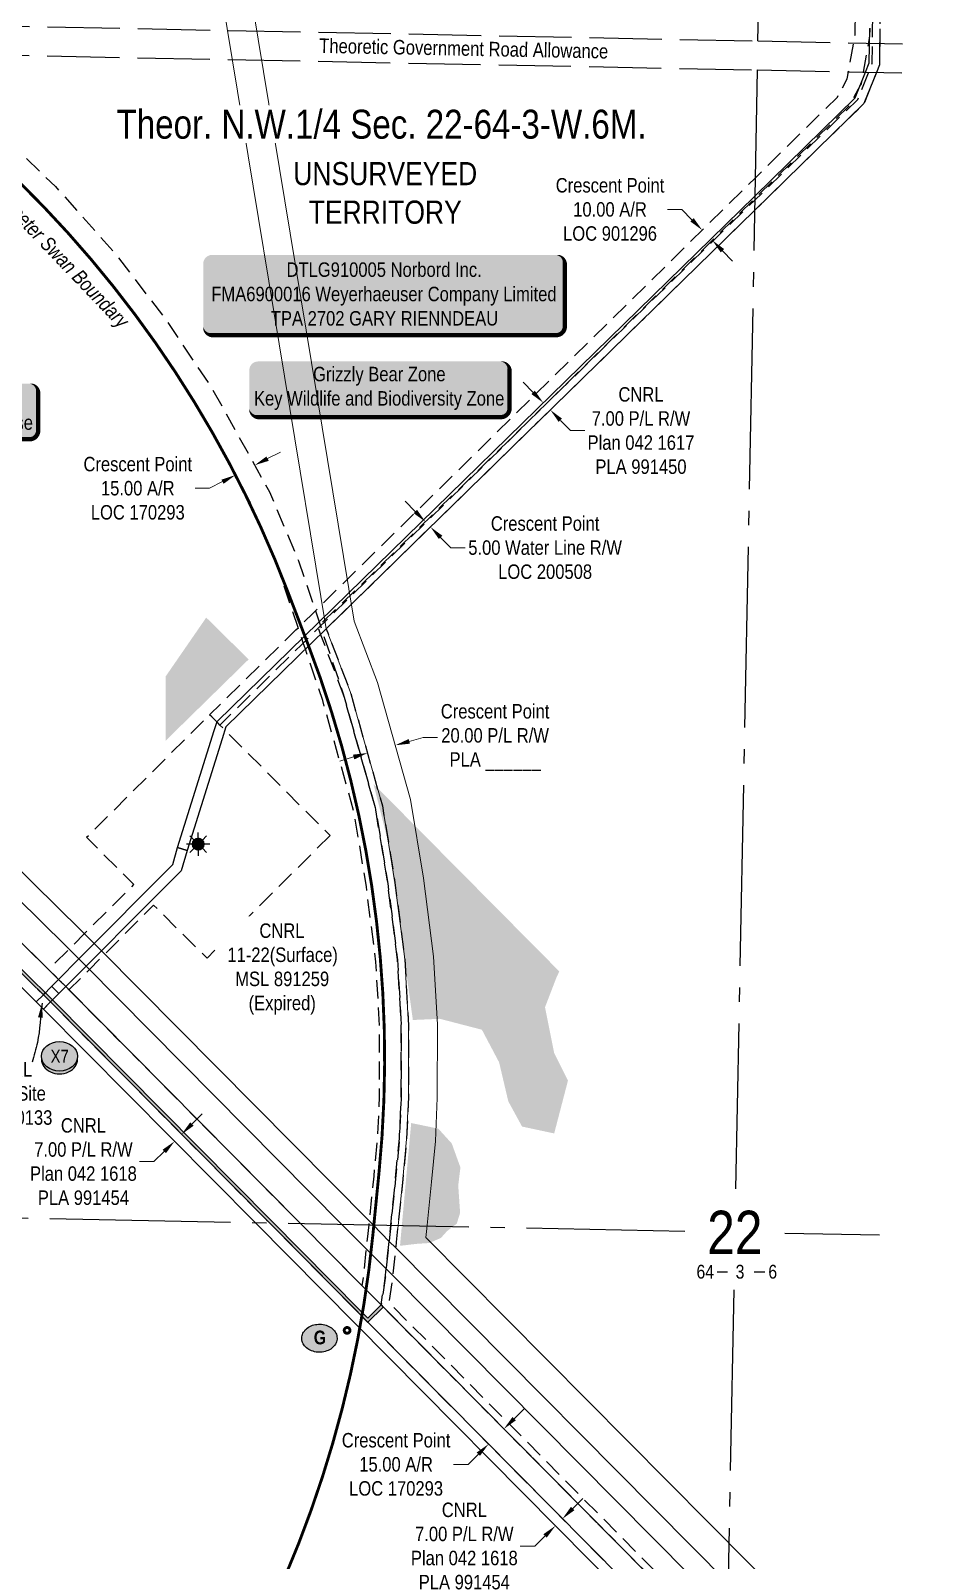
# Model space of a CAD drawing. Extents: x 409970 to 415936, y 6044942 to 6048413.
# Drawn here: x 411211 to 411828, y 6045621 to 6046679 of the extents above; entities that cross this region are included whole.
import ezdxf
from ezdxf.enums import TextEntityAlignment as Align

# ---------------------------------------------------------------- set-up
doc = ezdxf.new("R2010")
doc.units = 0
doc.header["$LTSCALE"] = 5
doc.header["$PDSIZE"] = 0.5
for name, pattern in [('DASHDOT2', [12.7, 6.35, -3.175, 0, -3.175]), ('foc-ACCESSROAD', [3.75, 2.5, -1.25]), ('foc-QUARTERLINE', [33, 25, -3, 2, -3]), ('foc-UNSURVEYED', [12.5, 10, -2.5]), ('PHANTOM', [63.5, 31.75, -6.35, 6.35, -6.35, 6.35, -6.35])]:
    doc.linetypes.add(name, pattern=pattern)
doc.layers.get('Defpoints').update_dxf_attribs({"color": 9})
for name, color, linetype in [('10', 1, 'Continuous'), ('9', 3, 'Continuous'), ('AS-WILDLIFE', 131, 'DASHDOT2'), ('AS-WILDLIFE-BLOCK', 131, 'Continuous'), ('C-AR', 13, 'foc-ACCESSROAD'), ('C-SYMBOL', 7, 'Continuous'), ('CG-NOTES', 7, 'Continuous'), ('F-RW', 190, 'Continuous'), ('F-WS', 190, 'foc-ACCESSROAD'), ('F-WS-S', 190, 'Continuous'), ('L-QSEC', 8, 'foc-QUARTERLINE'), ('L-ROAD-T', 7, 'Continuous'), ('L-SECLBL', 7, 'Continuous'), ('L-UNS-T', 3, 'Continuous'), ('L-USEC', 7, 'foc-UNSURVEYED'), ('P-CROSSINGS', 250, 'Continuous'), ('P-PROPOSED', 10, 'Continuous'), ('WETLAND FEN - H', 43, 'PHANTOM')]:
    doc.layers.add(name, color=color, linetype=linetype)
for name, color, linetype, lineweight in [('C-AR-T', 13, 'Continuous', 9), ('C-RW-T', 13, 'Continuous', 9), ('F-RW-T', 190, 'Continuous', 9), ('F-WS-T', 190, 'Continuous', 9)]:
    doc.layers.add(name, color=color, linetype=linetype, lineweight=lineweight)
doc.styles.add('175L', font='ARIALN.TTF', dxfattribs={"height": 20})
doc.styles.add('240', font='ARIALN.TTF', dxfattribs={"height": 30})
doc.styles.add('80', font='ARIALN.TTF', dxfattribs={"height": 10})
doc.styles.add('80CG', font='ARIALN.TTF', dxfattribs={"height": 10})
doc.styles.add('80L', font='ARIALN.TTF', dxfattribs={"height": 10})
doc.styles.add('BOLD', font='ARIALNB.TTF')
doc.styles.add('Crossing', font='ARIALN.TTF', dxfattribs={"height": 10})
doc.styles.add('POINTNUMBER', font='ARIALN.TTF', dxfattribs={"height": 2.5})
doc.styles.add('SIMPLEX', font='ARIALN.TTF')
doc.dimstyles.new('Compass 5 000', dxfattribs={"dimscale": 5, "dimtxt": 9, "dimasz": 2, "dimexe": 0.2, "dimexo": 0.0625, "dimgap": 0.5, "dimtad": 0, "dimtih": 1, "dimtoh": 1, "dimzin": 0, "dimdsep": 46, "dimtxsty": '80CG', "dimcen": 0.1, "dimse1": 1, "dimse2": 1, "dimclrd": 256, "dimclrt": 256, "dimaunit": 1, "dimadec": 4, "dimazin": 0, "dimtfac": 0.06, "dimtofl": 0, "dimtmove": 0, "dimatfit": 1, "dimfxl": 0.2, "dimtolj": 1, "dimtzin": 0, "dimlwd": -1, "dimarcsym": 0})

# ---------------------------------------------------------------- blocks, each defined once
blk = doc.blocks.new('L-SECLBL')
at = {"layer": '9', "color": 7}
for p, q in [((-5.1, -27.8), (-12.3, -27.8)), ((20.7, -27.8), (13.5, -27.8))]:
    blk.add_line(p, q, dxfattribs=at)
at = {"layer": '10', "color": 2, "style": 'SIMPLEX'}
blk.add_attdef('SEC', text='', height=30, dxfattribs=at).set_placement((0, 0), align=Align.MIDDLE)
at = {"layer": '10', "color": 5, "style": '80L'}
blk.add_attdef('TWP', text='', height=9.5, dxfattribs=at).set_placement((-14.4, -27.4), align=Align.MIDDLE_RIGHT)
blk.add_attdef('RGE', text='', height=9.5, dxfattribs=at).set_placement((3.6, -27.4), align=Align.MIDDLE_CENTER)
blk.add_attdef('MER', text='', height=9.5, dxfattribs=at).set_placement((23.2, -27.4), align=Align.MIDDLE_LEFT)
blk = doc.blocks.new('GAS')
h = blk.add_hatch(color=255)
h.dxf.hatch_style = 1
edge = h.paths.add_edge_path()
edge.add_arc((0, 0), 0.9, 0, 360)
for p, q in [((-0.81, 0), (-1.62, 0)), ((-0.57, 0.57), (-1.14, 1.14)), ((0, 0.81), (0, 1.62)), ((0.57, 0.57), (1.14, 1.14)), ((1.62, 0), (0.81, 0)), ((-0.57, -0.57), (-1.14, -1.14)), ((0, -0.81), (0, -1.62)), ((1.14, -1.14), (0.57, -0.57))]:
    blk.add_line(p, q)
blk.add_circle((0, 0), 0.8)
blk = doc.blocks.new('*D572')
at = {"layer": 'C-AR-T', "transparency": 16777216}
for p, q in [((411661.2, 6046555.5), (411651.2, 6046555.5)), ((411668.2, 6046548.3), (411661.2, 6046555.5)), ((411689.3, 6046527), (411696.3, 6046519.8))]:
    blk.add_line(p, q, dxfattribs=at)
for points in [[(411669.4, 6046549.5), (411667.1, 6046547.2), (411675.3, 6046541.2)], [(411690.5, 6046528.1), (411688.1, 6046525.8), (411682.3, 6046534.1)]]:
    blk.add_solid(points, dxfattribs=at)
at = {"layer": 'Defpoints', "color": 0, "transparency": 16777216}
for p in [(411675.3, 6046541.2), (411676, 6046541.9), (411683, 6046534.8)]:
    blk.add_point(p, dxfattribs=at)
at = {"layer": 'C-AR-T', "transparency": 16777216, "insert": (411611.5, 6046555.5), "char_height": 10, "attachment_point": 5, "style": '80CG'}
blk.add_mtext('\\A1;Crescent Point\\P10.00 A/R\\PLOC 901296', dxfattribs=at)
blk = doc.blocks.new('*D573')
at = {"layer": 'Defpoints', "color": 0, "transparency": 16777216}
for p in [(411564.6, 6046421.1), (411569.5, 6046416.1), (411570.2, 6046416.8)]:
    blk.add_point(p, dxfattribs=at)
at = {"layer": 'F-RW-T', "transparency": 16777216}
for p, q in [((411558.3, 6046428.9), (411551.3, 6046436.1)), ((411577.2, 6046409.6), (411584.1, 6046402.5)), ((411584.1, 6046402.5), (411594.1, 6046402.5))]:
    blk.add_line(p, q, dxfattribs=at)
for points in [[(411559.5, 6046430.1), (411557.1, 6046427.8), (411565.3, 6046421.8)], [(411578.3, 6046410.8), (411576, 6046408.5), (411570.2, 6046416.8)]]:
    blk.add_solid(points, dxfattribs=at)
at = {"layer": 'F-RW-T', "transparency": 16777216, "insert": (411632.9, 6046402.5), "char_height": 10, "attachment_point": 5, "style": '80CG'}
blk.add_mtext('\\A1;CNRL\\P7.00 P/L R/W\\PPlan 042 1617\\PPLA 991450', dxfattribs=at)
blk = doc.blocks.new('*D574')
at = {"layer": 'C-AR-T', "transparency": 16777216}
for p, q in [((411476.8, 6046346.5), (411469.8, 6046353.7)), ((411494.3, 6046328.6), (411501.3, 6046321.5)), ((411501.3, 6046321.5), (411511.3, 6046321.5))]:
    blk.add_line(p, q, dxfattribs=at)
for points in [[(411478, 6046347.7), (411475.6, 6046345.4), (411483.8, 6046339.4)], [(411495.5, 6046329.8), (411493.1, 6046327.5), (411487.3, 6046335.8)]]:
    blk.add_solid(points, dxfattribs=at)
at = {"layer": 'Defpoints', "color": 0, "transparency": 16777216}
for p in [(411484.6, 6046340.2), (411488.1, 6046336.6), (411487.3, 6046335.8)]:
    blk.add_point(p, dxfattribs=at)
at = {"layer": 'C-AR-T', "transparency": 16777216, "insert": (411566.6, 6046321.5), "char_height": 10, "attachment_point": 5, "style": '80CG'}
blk.add_mtext('\\A1;Crescent Point\\P5.00 Water Line R/W\\PLOC 200508', dxfattribs=at)
blk = doc.blocks.new('*D575')
at = {"layer": 'C-AR-T', "transparency": 16777216}
for p, q in [((411374.6, 6046383.1), (411383.5, 6046387.7)), ((411334.5, 6046362.6), (411324.5, 6046362.6)), ((411343.4, 6046367.2), (411334.5, 6046362.6))]:
    blk.add_line(p, q, dxfattribs=at)
for points in [[(411373.8, 6046384.6), (411375.4, 6046381.6), (411365.7, 6046378.6)], [(411342.7, 6046368.6), (411344.2, 6046365.7), (411352.3, 6046371.7)]]:
    blk.add_solid(points, dxfattribs=at)
at = {"layer": 'Defpoints', "color": 0, "transparency": 16777216}
for p in [(411352.3, 6046371.7), (411353, 6046370.3), (411366.4, 6046377.2)]:
    blk.add_point(p, dxfattribs=at)
at = {"layer": 'C-AR-T', "transparency": 16777216, "insert": (411284.8, 6046362.6), "char_height": 10, "attachment_point": 5, "style": '80CG'}
blk.add_mtext('\\A1;Crescent Point\\P15.00 A/R\\PLOC 170293', dxfattribs=at)
blk = doc.blocks.new('*D581')
at = {"layer": 'Defpoints', "color": 0, "transparency": 16777216}
for p in [(411306.8, 6045914.1), (411311.8, 6045919), (411310.2, 6045910.7)]:
    blk.add_point(p, dxfattribs=at)
at = {"layer": 'F-RW-T', "transparency": 16777216}
for p, q in [((411322.3, 6045922.7), (411329.4, 6045929.7)), ((411303.1, 6045903.7), (411296, 6045896.7)), ((411296, 6045896.7), (411286, 6045896.7))]:
    blk.add_line(p, q, dxfattribs=at)
for points in [[(411321.1, 6045923.9), (411323.4, 6045921.5), (411315.1, 6045915.6)], [(411301.9, 6045904.9), (411304.3, 6045902.5), (411310.2, 6045910.7)]]:
    blk.add_solid(points, dxfattribs=at)
at = {"layer": 'F-RW-T', "transparency": 16777216, "insert": (411247.2, 6045896.7), "char_height": 10, "attachment_point": 5, "style": '80CG'}
blk.add_mtext('\\A1;CNRL\\P7.00 P/L R/W\\PPlan 042 1618\\PPLA 991454', dxfattribs=at)
blk = doc.blocks.new('*D583')
at = {"layer": 'Defpoints', "color": 0, "transparency": 16777216}
for p in [(411575.9, 6045652.4), (411570.9, 6045647.5), (411573.7, 6045644.7)]:
    blk.add_point(p, dxfattribs=at)
at = {"layer": 'F-RW-T', "transparency": 16777216}
for p, q in [((411585.7, 6045656.7), (411592.8, 6045663.7)), ((411559.4, 6045630.7), (411549.4, 6045630.7)), ((411566.6, 6045637.7), (411559.4, 6045630.7))]:
    blk.add_line(p, q, dxfattribs=at)
for points in [[(411584.5, 6045657.9), (411586.9, 6045655.5), (411578.6, 6045649.6)], [(411565.4, 6045638.9), (411567.7, 6045636.5), (411573.7, 6045644.7)]]:
    blk.add_solid(points, dxfattribs=at)
at = {"layer": 'F-RW-T', "transparency": 16777216, "insert": (411510.7, 6045630.7), "char_height": 10, "attachment_point": 5, "style": '80CG'}
blk.add_mtext('\\A1;CNRL\\P7.00 P/L R/W\\PPlan 042 1618\\PPLA 991454', dxfattribs=at)
blk = doc.blocks.new('*D584')
at = {"layer": 'C-AR-T', "transparency": 16777216}
for p, q in [((411545.2, 6045718.8), (411552.3, 6045725.9)), ((411520.4, 6045694.2), (411513.3, 6045687.2)), ((411513.3, 6045687.2), (411503.3, 6045687.2))]:
    blk.add_line(p, q, dxfattribs=at)
for points in [[(411544, 6045720), (411546.4, 6045717.7), (411538.1, 6045711.8)], [(411519.2, 6045695.4), (411521.5, 6045693.1), (411527.5, 6045701.3)]]:
    blk.add_solid(points, dxfattribs=at)
at = {"layer": 'Defpoints', "color": 0, "transparency": 16777216}
for p in [(411527.4, 6045722.6), (411516.7, 6045712.1), (411527.5, 6045701.3)]:
    blk.add_point(p, dxfattribs=at)
at = {"layer": 'C-AR-T', "transparency": 16777216, "insert": (411463.5, 6045687.2), "char_height": 10, "attachment_point": 5, "style": '80CG'}
blk.add_mtext('\\A1;Crescent Point\\P15.00 A/R\\PLOC 170293', dxfattribs=at)
blk = doc.blocks.new('*U595')
h = blk.add_hatch(color=255)
edge = h.paths.add_edge_path()
edge.add_line((-84, -20), (84, -20))
edge.add_arc((84, -14), 6, 270, 360)
edge.add_line((90, -14), (90, 12.5))
edge.add_arc((84, 12.5), 6, 0, 90)
edge.add_line((84, 18.5), (-84, 18.5))
edge.add_arc((-84, 12.5), 6, 90, 180)
edge.add_line((-90, 12.5), (-90, -14))
edge.add_arc((-84, -14), 6, 180, 270)
at = {"color": 131, "flags": 128}
blk.add_lwpolyline([(-84, -20, 3, 3, 0), (84, -20, 3, 3, 0.414214), (90, -14, 3, 3, 0), (90, 12.5, 3, 0, 0.414214), (84, 18.5, 0, 0, 0), (-84, 18.5, 0, 0, 0.414214), (-90, 12.5, 0, 0, 0), (-90, -14, 0, 3, 0.414214)], format="xyseb", close=True, dxfattribs=at)
at = {"color": 131, "style": '80'}
blk.add_attdef('ENTER_TEXT_001', (-36, -5), '', height=10, dxfattribs=at)
blk = doc.blocks.new('*U589')
h = blk.add_hatch(color=255)
edge = h.paths.add_edge_path()
edge.add_line((-119, -28.5), (119, -28.5))
edge.add_arc((119, -22.5), 6, 270, 360)
edge.add_line((125, -22.5), (125, 21))
edge.add_arc((119, 21), 6, 0, 90)
edge.add_line((119, 27), (-119, 27))
edge.add_arc((-119, 21), 6, 90, 180)
edge.add_line((-125, 21), (-125, -22.5))
edge.add_arc((-119, -22.5), 6, 180, 270)
at = {"color": 44, "flags": 128}
blk.add_lwpolyline([(-119, -28.5, 3, 3, 0), (119, -28.5, 3, 3, 0.414214), (125, -22.5, 3, 3, 0), (125, 21, 3, 0, 0.414214), (119, 27, 0, 0, 0), (-119, 27, 0, 0, 0.414214), (-125, 21, 0, 0, 0), (-125, -22.5, 0, 3, 0.414214)], format="xyseb", close=True, dxfattribs=at)
at = {"color": 44, "style": '80'}
blk.add_attdef('ENTER_TEXT_001', (-36, -5), '', height=10, dxfattribs=at)
blk = doc.blocks.new('*U598')
h = blk.add_hatch(color=255)
edge = h.paths.add_edge_path()
edge.add_line((-64, -20), (64, -20))
edge.add_arc((64, -14), 6, 270, 360)
edge.add_line((70, -14), (70, 12.5))
edge.add_arc((64, 12.5), 6, 0, 90)
edge.add_line((64, 18.5), (-64, 18.5))
edge.add_arc((-64, 12.5), 6, 90, 180)
edge.add_line((-70, 12.5), (-70, -14))
edge.add_arc((-64, -14), 6, 180, 270)
at = {"color": 131, "flags": 128}
blk.add_lwpolyline([(-64, -20, 3, 3, 0), (64, -20, 3, 3, 0.414214), (70, -14, 3, 3, 0), (70, 12.5, 3, 0, 0.414214), (64, 18.5, 0, 0, 0), (-64, 18.5, 0, 0, 0.414214), (-70, 12.5, 0, 0, 0), (-70, -14, 0, 3, 0.414214)], format="xyseb", close=True, dxfattribs=at)
at = {"color": 131, "style": '80'}
blk.add_attdef('ENTER_TEXT_001', (-36, -5), '', height=10, dxfattribs=at)
blk = doc.blocks.new('xing2')
h = blk.add_hatch(color=50)
h.dxf.hatch_style = 1
edge = h.paths.add_edge_path()
edge.add_ellipse((0, 0), major_axis=(-12.5, 0), ratio=0.816297, start_angle=0, end_angle=360)
h = blk.add_hatch(color=250)
h.dxf.hatch_style = 1
edge = h.paths.add_edge_path()
edge.add_ellipse((0, -2), major_axis=(-12.5, 0), ratio=0.816297, start_angle=0, end_angle=180)
edge.add_line((12.5, -2), (12.5, 0))
edge.add_ellipse((0, 0), major_axis=(-12.5, 0), ratio=0.816297, start_angle=0, end_angle=180, ccw=False)
edge.add_line((-12.5, 0), (-12.5, -2))
at = {"color": 250}
blk.add_ellipse((0, 0), major_axis=(-12.5, 0), ratio=0.816297, dxfattribs=at)
blk.add_ellipse((0, -2), major_axis=(-12.5, 0), ratio=0.816297, start_param=0, end_param=3.141593, dxfattribs=at)
at = {"color": 250, "style": 'Crossing'}
blk.add_attdef('CROSSING', text='', height=9, dxfattribs=at).set_placement((0.1, 0), align=Align.MIDDLE_CENTER)
at = {"color": 250, "style": 'Crossing', "flags": 1}
for tag, p in [('OWNER', (0.1, -12.5)), ('DESCRIPTION', (0.1, -25.8)), ('LOCATION', (0.1, -39.3)), ('DWG_REF', (0.1, -52.8))]:
    blk.add_attdef(tag, text='', height=9, dxfattribs=at).set_placement(p, align=Align.MIDDLE_CENTER)
blk = doc.blocks.new('Route_Letters')
h = blk.add_hatch(color=255)
h.dxf.hatch_style = 1
edge = h.paths.add_edge_path()
edge.add_ellipse((-0.1, 0.5), major_axis=(-12, 0), ratio=0.789318, start_angle=0, end_angle=360)
at = {"color": 5}
blk.add_open_spline([(-12.3, 0.5), (-12.3, -0.3), (-12.2, -1), (-11.7, -2.8), (-11.1, -3.9), (-9.6, -5.8), (-8.5, -6.7), (-6.2, -8), (-4.9, -8.5), (-2.1, -9.2), (-0.7, -9.3), (2.2, -9.1), (3.6, -8.8), (6.3, -7.9), (7.5, -7.2), (9.5, -5.6), (10.4, -4.6), (11.6, -2.5), (12, -1.4), (12.2, 0.9), (12, 2.1), (11.2, 4.3), (10.5, 5.4), (8.8, 7.2), (7.7, 8), (5.3, 9.2), (3.9, 9.7), (1.1, 10.2), (-0.4, 10.2), (-3.2, 9.9), (-4.6, 9.6), (-7.2, 8.5), (-8.3, 7.7), (-10.2, 6), (-11, 5), (-12, 2.9), (-12.3, 1.7), (-12.3, 0.5), (-12.3, 0.5), (-12.3, 0.5)], degree=3, knots=[0, 0, 0, 0, 0.219529, 0.219529, 0.575727, 0.575727, 0.931924, 0.931924, 1.288121, 1.288121, 1.644318, 1.644318, 2.000515, 2.000515, 2.356712, 2.356712, 2.712909, 2.712909, 3.069107, 3.069107, 3.425304, 3.425304, 3.781501, 3.781501, 4.137698, 4.137698, 4.493895, 4.493895, 4.850092, 4.850092, 5.20629, 5.20629, 5.562487, 5.562487, 5.918684, 5.918684, 6.274881, 6.274881, 6.283185, 6.283185, 6.283185, 6.283185], dxfattribs=at)
at = {"color": 14, "style": 'BOLD'}
blk.add_attdef('A', text='', height=9.5, dxfattribs=at).set_placement((0.2, 1), align=Align.MIDDLE)
blk = doc.blocks.new('AA')
at = {"const_width": 4}
blk.add_lwpolyline([(-1, 0, 1), (1, 0, 1)], format="xyb", close=True, dxfattribs=at)
blk.add_circle((0, 0), 2)
blk = doc.blocks.new('*D639')
at = {"layer": 'C-RW-T', "transparency": 16777216}
for p, q in [((411472.6, 6046187.5), (411482.2, 6046190.2)), ((411482.2, 6046190.2), (411492.2, 6046190.2)), ((411434.1, 6046176.7), (411424.5, 6046173.9))]:
    blk.add_line(p, q, dxfattribs=at)
for points in [[(411472.2, 6046189.1), (411473.1, 6046185.9), (411463, 6046184.8)], [(411433.7, 6046178.3), (411434.6, 6046175), (411443.7, 6046179.4)]]:
    blk.add_solid(points, dxfattribs=at)
at = {"layer": 'Defpoints', "color": 0, "transparency": 16777216}
for p in [(411463, 6046184.8), (411463.9, 6046181.5), (411444.6, 6046176.1)]:
    blk.add_point(p, dxfattribs=at)
at = {"layer": 'C-RW-T', "transparency": 16777216, "insert": (411532, 6046190.2), "char_height": 10, "attachment_point": 5, "style": '80CG'}
blk.add_mtext('\\A1;Crescent Point\\P20.00 P/L R/W\\PPLA ______', dxfattribs=at)

msp = doc.modelspace()

# ---------------------------------------------------------------- hatches: boundary and pattern name
at = {"layer": 'WETLAND FEN - H', "transparency": 33554495}
h = msp.add_hatch(color=256, dxfattribs=at)
h.dxf.hatch_style = 1
h.paths.add_polyline_path([(411361.493, 6046244.203), (411356.955, 6046248.679), (411332.161, 6046273.134), (411304.056, 6046232.382), (411304.056, 6046187.932)])
h = msp.add_hatch(color=256, dxfattribs=at)
h.dxf.hatch_style = 1
h.paths.add_polyline_path([(411447.85, 6046158.092), (411458.36, 6046116.41), (411475.097, 6045994.697), (411493.766, 6045995.522), (411522.859, 6045987.976), (411534.773, 6045965.417), (411541.123, 6045938.43), (411550.648, 6045920.967), (411572.873, 6045916.205), (411582.398, 6045952.717), (411572.873, 6045971.767), (411566.523, 6046003.517), (411574.461, 6046024.155), (411576.421, 6046028.321), (411574.936, 6046029.82)])
h = msp.add_hatch(color=256, dxfattribs=at)
h.dxf.hatch_style = 1
h.paths.add_polyline_path([(411506.488, 6045880.163), (411508.008, 6045892.657), (411502.035, 6045909.241), (411492.679, 6045919.524), (411473.947, 6045923.412), (411466.268, 6045839.223), (411466.357, 6045838.468), (411477.58, 6045839.796), (411486.522, 6045840.398), (411494.507, 6045843.904), (411498.793, 6045848.639), (411505.465, 6045853.795), (411507.798, 6045861.259)])

# ---------------------------------------------------------------- linework, layer by layer
at = {"layer": 'AS-WILDLIFE', "const_width": 2.001, "flags": 128}
msp.add_lwpolyline([(409986.541, 6046725.394), (410005.487, 6046739.561), (410025.841, 6046753.817), (410046.627, 6046767.434), (410067.827, 6046780.4), (410089.419, 6046792.701), (410111.382, 6046804.326), (410133.696, 6046815.263), (410156.338, 6046825.502), (410179.288, 6046835.034), (410202.522, 6046843.848), (410226.019, 6046851.936), (410249.756, 6046859.291), (410273.709, 6046865.906), (410297.857, 6046871.773), (410322.175, 6046876.888), (410346.64, 6046881.246), (410371.228, 6046884.842), (410395.917, 6046887.673), (410420.681, 6046889.735), (410445.497, 6046891.029), (410470.342, 6046891.55), (410495.191, 6046891.301), (410520.02, 6046890.279), (410544.805, 6046888.488), (410569.523, 6046885.928), (410594.15, 6046882.601), (410618.661, 6046878.512), (410643.033, 6046873.663), (410667.244, 6046868.061), (410691.268, 6046861.709), (410730.909, 6046850.567), (410754.068, 6046843.685), (410777.008, 6046836.105), (410799.708, 6046827.833), (410822.146, 6046818.878), (410844.304, 6046809.247), (410866.159, 6046798.949), (410887.693, 6046787.995), (410908.884, 6046776.393), (410929.715, 6046764.155), (410950.165, 6046751.291), (410970.217, 6046737.814), (410973.497, 6046735.968), (411004.465, 6046716.811), (411026.106, 6046705.435), (411047.389, 6046693.4), (411068.291, 6046680.718), (411088.795, 6046667.401), (411108.881, 6046653.46), (411128.529, 6046638.91), (411147.722, 6046623.764), (411166.441, 6046608.035), (411184.668, 6046591.74), (411202.387, 6046574.893), (411219.58, 6046557.511), (411236.232, 6046539.609), (411252.327, 6046521.204), (411267.849, 6046502.314), (411282.785, 6046482.957), (411297.119, 6046463.151), (411310.839, 6046442.914), (411323.931, 6046422.265), (411336.384, 6046401.225), (411348.185, 6046379.812), (411359.324, 6046358.047), (411369.789, 6046335.951), (411379.571, 6046313.544), (411388.661, 6046290.848), (411402.436, 6046254.963), (411410.961, 6046231.686), (411418.76, 6046208.156), (411425.827, 6046184.396), (411432.154, 6046160.428), (411437.736, 6046136.276), (411442.568, 6046111.963), (411446.644, 6046087.512), (411449.961, 6046062.946), (411452.515, 6046038.289), (411454.304, 6046013.565), (411455.327, 6045988.797), (411455.583, 6045964.01), (411455.07, 6045939.226), (411453.79, 6045914.47), (411451.744, 6045889.766), (411447.456, 6045846.201), (411444.684, 6045821.869), (411441.169, 6045797.632), (411436.915, 6045773.515), (411431.924, 6045749.539), (411426.202, 6045725.726), (411419.754, 6045702.1), (411412.586, 6045678.683), (411404.705, 6045655.496), (411396.118, 6045632.561), (411386.833, 6045609.899), (411376.86, 6045587.532), (411366.206, 6045565.48), (411354.883, 6045543.765), (411337.844, 6045512.273), (411328.759, 6045495.973), (411319.261, 6045479.91), (411309.356, 6045464.094), (411299.051, 6045448.536), (411286.869, 6045428.901), (411274.125, 6045409.625), (411260.83, 6045390.726), (411246.995, 6045372.218), (411232.631, 6045354.117), (411217.751, 6045336.439), (411202.366, 6045319.198), (411186.49, 6045302.407), (411170.136, 6045286.083), (411119.209, 6045236.694), (411102.739, 6045221.146), (411085.812, 6045206.097), (411068.443, 6045191.561), (411050.647, 6045177.551), (411032.441, 6045164.078), (411013.839, 6045151.156), (410983.578, 6045130.279), (410962.991, 6045116.526), (410941.971, 6045103.444), (410920.541, 6045091.046), (410898.722, 6045079.345), (410876.537, 6045068.354), (410854.01, 6045058.082), (410831.164, 6045048.542), (410808.022, 6045039.744), (410771.449, 6045026.798), (410763.726, 6045024.149), (410757.363, 6045021.912)], dxfattribs=at)
at = {"layer": 'C-AR', "flags": 128}
for points in [[(411827.363, 6047374.169), (411788.023, 6047350.575), (411752.208, 6047330.567), (411732.233, 6047320.832), (411726.251, 6047317.687), (411725.352, 6047317.478), (411711.849, 6047310.897), (411702.584, 6047306.381), (411682.286, 6047296.488), (411661.024, 6047282.904), (411631.508, 6047263.964), (411629.123, 6047261.396), (411626.429, 6047258.47), (411625.055, 6047256.959), (411623.878, 6047254.072), (411621.731, 6047248.805), (411620.293, 6047240.499), (411620.287, 6047239.505), (411616.467, 6047218.389), (411612.763, 6047196.984), (411605.092, 6047152.652), (411603.747, 6047144.882), (411606.351, 6047137.338), (411607.599, 6047133.725), (411612.465, 6047129.242), (411614.086, 6047128.363), (411615.146, 6047127.787), (411616.717, 6047126.934), (411629.128, 6047126.478), (411645.108, 6047127.608), (411706.462, 6047132.712), (411709.774, 6047131.376), (411722.546, 6047126.222), (411726.781, 6047124.514), (411729.817, 6047123.289), (411736.229, 6047118.315), (411756.683, 6047102.445), (411777.468, 6047082.19), (411785.592, 6047071.67), (411787.199, 6047067.395), (411794.653, 6047047.691), (411795.31, 6047025.471), (411796.727, 6046977.531), (411798.782, 6046908), (411794.242, 6046772.464), (411791.13, 6046680.659), (411791.025, 6046675.251), (411786.619, 6046650.581), (411785.148, 6046642.563), (411784.738, 6046641.683), (411778.383, 6046629.979), (411776.842, 6046627.141), (411711.651, 6046562.99), (411570.407, 6046423.991), (411409.693, 6046265.846), (411398.022, 6046254.362), (411341.552, 6046198.8), (411339.547, 6046201.033), (411334.508, 6046205.891), (411394.138, 6046264.563), (411405.809, 6046276.047), (411711.927, 6046577.285), (411768.769, 6046633.22), (411775.63, 6046645.857), (411776.503, 6046650.782), (411781.019, 6046676.296), (411781.173, 6046680.858), (411788.781, 6046908.02), (411784.711, 6047045.721), (411776.764, 6047066.731), (411769.984, 6047075.526), (411750.11, 6047094.893), (411724.788, 6047114.54), (411722.339, 6047115.528), (411704.919, 6047122.556), (411629.307, 6047116.344), (411613.963, 6047117.056), (411606.606, 6047121.05), (411598.973, 6047128.079), (411593.46, 6047144.051), (411610.359, 6047241.71), (411611.798, 6047250.031), (411612.066, 6047251.576), (411613.98, 6047256.271), (411616.476, 6047262.393), (411616.964, 6047262.926), (411625.137, 6047271.838), (411677.389, 6047305.221), (411706.924, 6047319.616), (411720.427, 6047326.197), (411726.472, 6047329.144), (411747.577, 6047339.429), (411783.014, 6047359.226), (411827.591, 6047385.961)], [(411697.158, 6044943.519), (411680.808, 6044968.157), (411631.361, 6045042.668), (411630.504, 6045044.852), (411569.875, 6045199.647), (411580.221, 6045271.112), (411636.165, 6045450.97), (411674.652, 6045542.766), (411677.576, 6045549.742), (411683.848, 6045564.703), (411453.164, 6045797.516), (411455.976, 6045816.155), (411456.642, 6045822.429), (411458.675, 6045841.458), (411459.814, 6045852.632), (411463.161, 6045885.123), (411465.786, 6045912.655), (411467.044, 6045941.333), (411467.109, 6045990.846), (411464.468, 6046036.417), (411457.761, 6046089.227), (411449.104, 6046141.776), (411426.986, 6046220.43), (411411.318, 6046261.579), (411409.377, 6046266.676), (411711.631, 6046561.97), (411782.877, 6046631.577), (411790.393, 6046650.506), (411792.839, 6046656.669), (411793.129, 6046680.62), (411797.729, 6047060.223), (411722.642, 6047131.149), (411719.655, 6047133.971), (411626.553, 6047128.462), (411614.609, 6047127.755), (411613.442, 6047129.11), (411602.655, 6047141.627), (411628.771, 6047259.801), (411629.424, 6047262.758), (411712.526, 6047309.699), (411725.581, 6047317.074), (411726.246, 6047317.45), (411827.371, 6047374.573)], [(411827.258, 6047368.769), (411728.039, 6047312.722), (411726.134, 6047311.646), (411714.984, 6047305.347), (411633.823, 6047259.501), (411627.717, 6047231.83), (411608.073, 6047142.979), (411616.797, 6047132.89), (411721.553, 6047139.089), (411722.773, 6047137.934), (411802.753, 6047062.317), (411798.127, 6046680.521), (411797.826, 6046655.683), (411795.729, 6046650.4), (411787.13, 6046628.743), (411711.493, 6046554.848), (411415.216, 6046265.387), (411431.737, 6046221.997), (411454.005, 6046142.87), (411462.715, 6046089.951), (411469.448, 6046036.876), (411472.108, 6045990.987), (411472.034, 6045941.216), (411470.773, 6045912.307), (411468.135, 6045884.628), (411464.829, 6045852.533), (411463.628, 6045840.884), (411463.212, 6045836.971), (411461.182, 6045817.848), (411460.934, 6045815.518), (411458.483, 6045799.259), (411689.754, 6045565.85), (411687.66, 6045560.855), (411681.387, 6045545.896), (411640.865, 6045449.252), (411585.11, 6045269.999), (411575.012, 6045200.232), (411635.899, 6045044.746), (411680.977, 6044976.94), (411703.236, 6044943.399)], [(411678.917, 6044943.879), (411617.977, 6045035.71), (411614.271, 6045045.171), (411554.463, 6045197.87), (411565.547, 6045274.434), (411622.056, 6045456.108), (411663.225, 6045554.302), (411666.145, 6045561.271), (411437.224, 6045792.346), (411375.921, 6045854.29), (411224.428, 6046007.208), (411219.487, 6046012.173), (411210.212, 6046021.319), (411184.135, 6046047.032), (411178.151, 6046052.933), (411170.899, 6046060.084), (411181.4, 6046070.689), (411220.778, 6046031.851), (411223.061, 6046029.599), (411227.797, 6046024.919), (411229.97, 6046022.771), (411234.945, 6046017.769), (411237.217, 6046015.484), (411397.34, 6045853.866), (411440.003, 6045810.803), (411441.096, 6045818.066), (411443.022, 6045836.173), (411443.74, 6045842.965), (411444.767, 6045852.929), (411445.03, 6045855.456), (411448.236, 6045886.603), (411450.818, 6045913.694), (411452.038, 6045941.667), (411452.11, 6045990.423), (411449.524, 6046035.037), (411442.924, 6046087.068), (411434.454, 6046138.525), (411412.73, 6046215.72), (411400.773, 6046251.277), (411399.31, 6046255.63), (411398.299, 6046258.636), (411395.767, 6046266.166), (411382.067, 6046306.908), (411362.374, 6046353.557), (411323.495, 6046423.608), (411290.961, 6046471.984), (411257.468, 6046515.667), (411217.054, 6046560.91), (411185.217, 6046591.653), (411143.447, 6046627.209), (411110.362, 6046651.777), (411092.432, 6046664.328), (411089.669, 6046666.268), (411068.529, 6046680.098), (411046.963, 6046693.255), (411043.04, 6046695.478), (411024.993, 6046705.723), (411003.951, 6046717.637), (410970.399, 6046737.086), (410944.238, 6046754.708), (410921.631, 6046768.418), (410912.912, 6046773.706), (410891.796, 6046785.509), (410885.827, 6046788.846), (410833.205, 6046814.644), (410779.154, 6046835.329), (410734.799, 6046849.723), (410674.033, 6046866.317), (410626.259, 6046876.896), (410598.976, 6046881.083), (410584.112, 6046883.468), (410547.791, 6046919.707), (410532.181, 6046935.283), (410487.459, 6046979.905), (410476.843, 6046990.498), (410484.501, 6046998.17), (410487.435, 6047001.109), (410498.053, 6046990.515), (410547.69, 6046940.988), (410563.3, 6046925.413), (410584.05, 6046904.708), (410591.354, 6046897.421), (410599.019, 6046896.245), (410629.021, 6046891.642), (410677.631, 6046880.877), (410739.091, 6046864.093), (410784.151, 6046849.471), (410839.197, 6046828.405), (410892.127, 6046802.456), (410892.79, 6046802.131), (410920.459, 6046786.664), (410921.969, 6046785.748), (410952.318, 6046767.343), (410978.356, 6046749.804), (411011.405, 6046730.647), (411032.38, 6046718.77), (411054.57, 6046706.178), (411073.081, 6046694.881), (411076.54, 6046692.775), (411098.076, 6046678.685), (411119.262, 6046663.795), (411152.787, 6046638.949), (411195.294, 6046602.765), (411227.867, 6046571.311), (411269.025, 6046525.236), (411303.143, 6046480.738), (411336.294, 6046431.444), (411375.874, 6046360.129), (411395.984, 6046312.493), (411407.648, 6046277.856), (411410.204, 6046270.266), (411410.909, 6046268.172), (411411.194, 6046267.324), (411412.681, 6046262.91), (411426.986, 6046220.43), (411449.111, 6046141.78), (411457.765, 6046089.229), (411464.468, 6046036.417), (411467.109, 6045990.846), (411467.04, 6045941.331), (411465.786, 6045912.655), (411463.161, 6045885.123), (411459.814, 6045852.632), (411458.669, 6045841.44), (411456.642, 6045822.429), (411455.976, 6045816.155), (411453.165, 6045797.517), (411683.848, 6045564.703), (411677.576, 6045549.742), (411674.652, 6045542.766), (411636.165, 6045450.97), (411580.221, 6045271.112), (411569.875, 6045199.647), (411630.504, 6045044.852), (411631.361, 6045042.669), (411680.808, 6044968.157), (411697.158, 6044943.519)]]:
    msp.add_lwpolyline(points, dxfattribs=at)
at = {"layer": 'C-RW-T'}
for points in [[(411290.487, 6047144.727), (411434.614, 6046270.623), (411450.739, 6046228.274), (411473.55, 6046147.214), (411482.501, 6046092.834), (411489.366, 6046038.715), (411492.1, 6045991.551), (411492.025, 6045940.765), (411490.723, 6045910.922), (411488.029, 6045882.656), (411484.714, 6045850.483), (411484.079, 6045844.319), (411707.325, 6045619.166), (411755, 6045571.056), (411730.542, 6045515.863), (411708.992, 6045464.43), (411694.462, 6045429.749), (411641.079, 6045258.068), (411567.633, 6045281.138), (411565.547, 6045274.434), (411554.463, 6045197.87), (411617.977, 6045035.71), (411678.918, 6044943.879)], [(411654.606, 6044944.36), (411600.141, 6045026.434), (411533.921, 6045195.502), (411545.989, 6045278.862), (411554.497, 6045306.218), (411627.942, 6045283.149), (411675.655, 6045436.595), (411690.554, 6045472.156), (411712.182, 6045523.776), (411731.194, 6045566.678), (411693.125, 6045605.095), (411463.212, 6045836.971), (411463.628, 6045840.884), (411464.829, 6045852.533), (411468.135, 6045884.628), (411470.773, 6045912.307), (411472.034, 6045941.216), (411472.108, 6045990.987), (411469.448, 6046036.876), (411462.715, 6046089.951), (411454.005, 6046142.87), (411431.737, 6046221.997), (411415.216, 6046265.387), (411271.071, 6047139.604)]]:
    msp.add_lwpolyline(points, dxfattribs=at)
at = {"layer": 'F-RW'}
for points in [[(410517.355, 6046704.562), (410547.198, 6046675.125), (410883.176, 6046343.817), (410912.774, 6046314.629), (411210.212, 6046021.319), (411219.487, 6046012.173), (411225.198, 6046017.908), (411230.01, 6046022.743), (411244.112, 6046036.91), (411309.11, 6046102.203), (411312.185, 6046114.079), (411318.86, 6046111.974), (411314.898, 6046097.974), (411289.522, 6046072.517), (411249.055, 6046031.921), (411234.943, 6046017.764), (411224.43, 6046007.226), (411219.531, 6046002.302), (411214.549, 6046007.215), (411205.256, 6046016.378), (410912.586, 6046304.991), (410882.988, 6046334.179), (410537.035, 6046675.327), (410512.48, 6046699.55)], [(411705.672, 6044943.35), (411681.045, 6044980.458), (411638.414, 6045044.696), (411637.615, 6045045.902), (411577.068, 6045200.46), (411587.072, 6045269.559), (411642.752, 6045448.627), (411679.949, 6045537.393), (411682.914, 6045544.355), (411689.808, 6045558.687), (411687.66, 6045560.855), (411683.848, 6045564.703), (411453.164, 6045797.516), (411440.004, 6045810.798), (411397.331, 6045853.867), (411234.943, 6046017.764), (411229.952, 6046022.801), (411220.778, 6046031.851), (411181.4, 6046070.688), (410913.176, 6046335.243), (410883.579, 6046364.436), (410569.007, 6046674.693), (410537.794, 6046705.479)], [(410566.797, 6046704.905), (410598.012, 6046674.119), (410884.116, 6046391.958), (410913.714, 6046362.767), (411234.934, 6046045.964), (411244.072, 6046036.951), (411249.055, 6046031.921), (411426.053, 6045853.299), (411443.023, 6045836.172), (411456.642, 6045822.429), (411461.182, 6045817.848), (411692.721, 6045584.198), (411713.443, 6045563.287), (411698.371, 6045529.61), (411691.341, 6045512.834), (411661.566, 6045441.779), (411606.638, 6045265.13), (411597.618, 6045202.83), (411655.457, 6045055.182), (411662.733, 6045044.217), (411681.725, 6045015.601), (411729.993, 6044942.87)], [(411729.993, 6044942.87), (411681.725, 6045015.601), (411662.733, 6045044.217), (411655.457, 6045055.182), (411597.618, 6045202.83), (411606.638, 6045265.13), (411661.566, 6045441.779), (411691.341, 6045512.834), (411698.371, 6045529.61), (411713.443, 6045563.287), (411692.721, 6045584.198), (411461.182, 6045817.848), (411456.642, 6045822.429), (411443.023, 6045836.172), (411426.053, 6045853.299), (411249.055, 6046031.921), (411244.072, 6046036.951), (411234.934, 6046045.964), (410913.714, 6046362.767), (410884.116, 6046391.958), (410598.012, 6046674.119), (410566.797, 6046704.905)], [(410588.587, 6046704.474), (410619.802, 6046673.688), (410884.519, 6046412.619), (410894.641, 6046402.636), (410914.117, 6046383.428), (411245.53, 6046056.557), (411254.69, 6046047.535), (411259.64, 6046042.54), (411445.032, 6045855.455), (411447.584, 6045852.874), (411458.675, 6045841.458), (411463.212, 6045836.971), (411693.125, 6045605.095), (411731.194, 6045566.678), (411712.182, 6045523.776), (411690.554, 6045472.156), (411675.655, 6045436.595), (411621.307, 6045261.809), (411613.025, 6045204.606), (411668.834, 6045062.14), (411680.966, 6045043.858), (411682.234, 6045041.948), (411748.227, 6044942.509)], [(411798.127, 6046680.52), (411797.826, 6046655.683), (411795.729, 6046650.4), (411787.13, 6046628.743), (411711.493, 6046554.848), (411345.784, 6046197.559), (411343.193, 6046189.322), (411318.86, 6046111.974), (411312.185, 6046114.079), (411337.621, 6046194.912), (411339.642, 6046201.335), (411711.686, 6046564.816), (411781.172, 6046632.704), (411788.259, 6046650.548), (411790.844, 6046657.061), (411791.13, 6046680.659)], [(411667, 6045550.491), (411365.919, 6045854.487), (411219.531, 6046002.302), (411224.439, 6046007.232), (411375.921, 6045854.29), (411669.922, 6045557.469)]]:
    msp.add_lwpolyline(points, dxfattribs=at)
at = {"layer": 'F-WS', "flags": 128}
for points in [[(411417.806, 6046122.325), (411332.719, 6046037.543), (411295.714, 6046074.161), (411261.904, 6046040.256), (411251.316, 6046029.639), (411237.215, 6046015.478), (411234.944, 6046017.767), (411229.962, 6046022.777), (411223.061, 6046029.599), (411237.217, 6046043.712), (411247.83, 6046054.292), (411282.039, 6046088.396), (411249.421, 6046121.108), (411334.508, 6046205.891), (411339.571, 6046201.109), (411341.565, 6046198.812), (411345.071, 6046195.294), (411417.806, 6046122.325)], [(411230.115, 6046012.929), (411224.43, 6046007.226), (411219.531, 6046002.302), (411214.549, 6046007.215), (411219.487, 6046012.173), (411225.198, 6046017.908), (411230.115, 6046012.929)]]:
    msp.add_lwpolyline(points, close=True, dxfattribs=at)
at = {"layer": 'L-QSEC'}
for p, q in [((411713.762, 6046672.154), (411728.545, 6047436.253)), ((411713.373, 6046652.038), (411698.401, 6045877.919)), ((410893.933, 6045863.845), (411663.3, 6045848.619)), ((411732.539, 6045847.248), (411797.802, 6045845.957)), ((411697.049, 6045807.963), (411682.27, 6045043.833))]:
    msp.add_line(p, q, dxfattribs=at)
at = {"layer": 'L-USEC'}
for p, q in [((410910.019, 6046688.079), (411713.771, 6046672.154)), ((410909.626, 6046667.962), (411713.373, 6046652.038)), ((411713.771, 6046672.154), (411813.742, 6046670.173)), ((411713.373, 6046652.038), (411813.352, 6046650.057))]:
    msp.add_line(p, q, dxfattribs=at)

# ---------------------------------------------------------------- block references
at = {"layer": 'AS-WILDLIFE-BLOCK'}
ref = msp.add_blockref('*U595', (411451.981, 6046431.846), dxfattribs=dict(at, xscale=1.000002621153126, yscale=1.000002621153126, zscale=1.000002621153126))
ref.add_attrib('ENTER_TEXT_001', 'Grizzly Bear Zone', (411406.07, 6046436.646), dxfattribs={"layer": '0', "color": 131, "height": 10.00003, "style": '80'})
ref.add_attrib('ENTER_TEXT_002', 'Key Wildlife and Biodiversity Zone', (411365.207, 6046419.809), dxfattribs={"layer": '0', "color": 131, "height": 10.00003, "style": '80'})
ref = msp.add_blockref('*U598', (411145.889, 6046416.517), dxfattribs=dict(at, xscale=1.000440123623586, yscale=1.000440123623586, zscale=1.000440123623586))
ref.add_attrib('ENTER_TEXT_001', 'Trumpeter Swan', (411103.794, 6046419.93), dxfattribs={"layer": '0', "color": 131, "height": 10.0044, "style": '80'})
ref.add_attrib('ENTER_TEXT_002', 'Waterbodies/Watercourse', (411079.813, 6046403.086), dxfattribs={"layer": '0', "color": 131, "height": 10.0044, "style": '80'})
at = {"layer": 'CG-NOTES'}
msp.add_blockref('Route_Letters', (411410.58, 6045774.033), dxfattribs=at).add_auto_attribs({'A': 'G'})
msp.add_blockref('AA', (411429.622, 6045779.933), dxfattribs=at)
at = {"layer": 'F-RW-T'}
ref = msp.add_blockref('*U589', (411455.174, 6046497.046), dxfattribs=dict(at, xscale=1.000440123623586, yscale=1.000440123623586, zscale=1.000440123623586))
ref.add_attrib('ENTER_TEXT_001', 'DTLG910005 Norbord Inc.', (411387.706, 6046508.892), dxfattribs={"layer": '0', "color": 44, "height": 10.0044, "style": '80'})
ref.add_attrib('ENTER_TEXT_002', 'FMA6900016 Weyerhaeuser Company Limited', (411335.667, 6046492.04), dxfattribs={"layer": '0', "color": 44, "height": 10.0044, "style": '80'})
ref.add_attrib('ENTER_TEXT_003', 'TPA 2702 GARY RIENNDEAU', (411376.855, 6046475.189), dxfattribs={"layer": '0', "color": 44, "height": 10.0044, "style": '80'})
at = {"layer": 'F-WS-S', "color": 2, "xscale": 5.002200618117947, "yscale": 5.002200618117947, "zscale": 5.002200618117947}
msp.add_blockref('GAS', (411326.614, 6046116.38), dxfattribs=at)
at = {"layer": 'L-SECLBL', "color": 3}
msp.add_blockref('L-SECLBL', (411697.821, 6045847.937), dxfattribs=at).add_auto_attribs({'SEC': '22', 'TWP': '64', 'RGE': '3', 'MER': '6'})
at = {"layer": 'P-CROSSINGS', "color": 2}
msp.add_blockref('xing2', (411230.694, 6045969.586), dxfattribs=at).add_auto_attribs({'CROSSING': 'X7'})

# ---------------------------------------------------------------- texts
at = {"layer": 'AS-WILDLIFE', "insert": (411216.622, 6046536.065), "char_height": 10.0044, "attachment_point": 5, "rotation": 313.744248, "style": '240'}
msp.add_mtext_dynamic_manual_height_columns('{\\fArial Narrow|b0|i1|c0|p34;800m Trumpeter Swan Boundary}', width=169.60845, gutter_width=45.02, heights=[0], dxfattribs=at)
at = {"layer": 'F-WS-T', "insert": (411166.005, 6045965.57), "char_height": 10.0044, "attachment_point": 1, "style": 'POINTNUMBER'}
msp.add_mtext_dynamic_manual_height_columns('\\pi14.597;CNRL\\P\\pi5.5546;Riser Site\\P\\pi1.0983;PIL 000133', width=59.40462, gutter_width=37.484, heights=[0], dxfattribs=at)
at = {"layer": 'L-ROAD-T', "style": '80L'}
msp.add_text('Theoretic Government Road Allowance', height=10, rotation=358.864936, dxfattribs=at).set_placement((411510.31, 6046666.92), align=Align.MIDDLE_CENTER)
at = {"layer": 'L-UNS-T', "color": 3, "insert": (411455.99, 6046566.876), "char_height": 16, "attachment_point": 5, "style": '80L'}
msp.add_mtext_dynamic_manual_height_columns('UNSURVEYED TERRITORY', width=126.41375, gutter_width=47.5, heights=[0], dxfattribs=at)

# ---------------------------------------------------------------- dimensions: what is measured, and where the dimension line sits
at = {"layer": 'C-AR-T'}
for p1, p2, distance, text, picture, middle in [((411682.993, 6046534.787), (411675.981, 6046541.912), 1.011, 'Crescent Point\\P10.00 A/R\\PLOC 901296', '*D572', (411611.471, 6046555.458)), ((411484.617, 6046340.184), (411488.11, 6046336.608), -1.158, 'Crescent Point\\P5.00 Water Line R/W\\PLOC 200508', '*D574', (411566.643, 6046321.493))]:
    dim = msp.add_aligned_dim(p1=p1, p2=p2, distance=distance, text=text, dimstyle='Compass 5 000', dxfattribs=at)
    dim.commit()
    dim.dimension.update_dxf_attribs({"geometry": picture, "text_midpoint": middle})
for base, p1, p2, angle, picture, middle in [((411352.331, 6046371.711), (411366.404, 6046377.193), (411353.028, 6046370.348), 207.101896, '*D575', (411284.766, 6046362.6)), ((411527.474, 6045701.283), (411527.365, 6045722.63), (411516.747, 6045712.113), 224.726581, '*D584', (411463.503, 6045687.209))]:
    dim = msp.add_linear_dim(base=base, p1=p1, p2=p2, angle=angle, text='Crescent Point\\P15.00 A/R\\PLOC 170293', dimstyle='Compass 5 000', dxfattribs=at)
    dim.commit()
    dim.dimension.update_dxf_attribs({"geometry": picture, "text_midpoint": middle, "dimtype": 161})
at = {"layer": 'C-RW-T', "color": 5}
dim = msp.add_aligned_dim(p1=(411444.648, 6046176.119), p2=(411463.892, 6046181.534), distance=3.367, text='Crescent Point\\P20.00 P/L R/W\\PPLA ______', dimstyle='Compass 5 000', dxfattribs=at)
dim.commit()
dim.dimension.update_dxf_attribs({"geometry": '*D639', "text_midpoint": (411531.993, 6046190.193)})
at = {"layer": 'F-RW-T'}
dim = msp.add_aligned_dim(p1=(411564.601, 6046421.116), p2=(411569.49, 6046416.112), distance=0.948, text='CNRL\\P7.00 P/L R/W\\PPlan 042 1617\\PPLA 991450', dimstyle='Compass 5 000', dxfattribs=at)
dim.commit()
dim.dimension.update_dxf_attribs({"geometry": '*D573', "text_midpoint": (411632.879, 6046402.469)})
for base, p1, p2, angle, picture, middle in [((411310.206, 6045910.743), (411311.79, 6045919.025), (411306.85, 6045914.132), 224.72186, '*D581', (411247.247, 6045896.67)), ((411573.658, 6045644.737), (411575.855, 6045652.437), (411570.896, 6045647.525), 224.723989, '*D583', (411510.699, 6045630.663))]:
    dim = msp.add_linear_dim(base=base, p1=p1, p2=p2, angle=angle, text='CNRL\\P7.00 P/L R/W\\PPlan 042 1618\\PPLA 991454', dimstyle='Compass 5 000', dxfattribs=at)
    dim.commit()
    dim.dimension.update_dxf_attribs({"geometry": picture, "text_midpoint": middle, "dimtype": 161})

# ---------------------------------------------------------------- leaders
at = {"layer": 'F-WS-T', "path_type": 1}
msp.add_leader([(411218.633, 6046006.291), (411215.33, 6045979.139), (411211.748, 6045965.437)], dimstyle='Compass 5 000', override={"dimgap": 0.5, "dimtad": 0, "dimzin": 1, "dimclrd": 256}, dxfattribs=at)

# ---------------------------------------------------------------- next in the draw order: texts
at = {"layer": 'F-WS-T', "insert": (411346.532, 6046061.518), "char_height": 10.0044, "attachment_point": 1, "style": 'POINTNUMBER', "bg_fill": 2}
msp.add_mtext_dynamic_manual_height_columns('\\pi22.398;CNRL\\P\\pi0.24674;11-22(Surface)\\P\\pi5.6925;MSL 891259\\P\\pi14.953;(Expired)', width=75.00784, gutter_width=37.484, heights=[0], dxfattribs=at)

# ---------------------------------------------------------------- next in the draw order: hatches: boundary and pattern name
at = {"layer": 'P-PROPOSED'}
h = msp.add_hatch(color=256, dxfattribs=at)
h.dxf.hatch_style = 1
h.paths.add_polyline_path([(410804.986, 6047782.915), (410804.846, 6047784.91), (410834.927, 6047787.01), (410907.85, 6047777.902), (410941.989, 6047753.541), (411103.299, 6047638.433), (411103.993, 6047630.153), (411096.13, 6047622.271), (410964.125, 6047490.032), (410936.62, 6047462.478), (410905.851, 6047431.652), (410355.13, 6046879.659), (410354.049, 6046879.164), (410346.007, 6046877.976), (410348.177, 6046875.816), (410351.691, 6046872.307), (410355.253, 6046868.731), (410397.036, 6046826.731), (410411.14, 6046812.551), (410464.549, 6046758.864), (410517.363, 6046707.339), (410548.601, 6046676.55), (410884.58, 6046345.241), (410914.179, 6046316.053), (411172.303, 6046061.509), (411179.555, 6046054.357), (411185.54, 6046048.456), (411211.617, 6046022.743), (411220.898, 6046013.59), (411225.847, 6046008.618), (411377.341, 6045855.698), (411438.646, 6045793.753), (411443.956, 6045788.393), (411453.164, 6045797.516), (411454.572, 6045796.095), (411443.943, 6045785.565), (411437.224, 6045792.346), (411375.921, 6045854.29), (411224.428, 6046007.208), (411219.487, 6046012.173), (411210.212, 6046021.319), (411184.135, 6046047.032), (411178.151, 6046052.933), (411170.899, 6046060.085), (410912.774, 6046314.629), (410883.176, 6046343.817), (410547.198, 6046675.125), (410515.963, 6046705.911), (410463.141, 6046757.443), (410409.721, 6046811.141), (410395.619, 6046825.321), (410353.836, 6046867.319), (410350.276, 6046870.894), (410346.765, 6046874.399), (410343.192, 6046877.956), (410341.77, 6046879.371), (410353.475, 6046881.101), (410353.969, 6046881.327), (410904.436, 6047433.065), (410935.205, 6047463.891), (410962.71, 6047491.445), (411094.715, 6047623.684), (411101.923, 6047630.909), (411101.383, 6047637.343), (410940.828, 6047751.913), (410907.1, 6047775.981), (410834.872, 6047785.002)])

# ---------------------------------------------------------------- next in the draw order: linework, layer by layer
at = {"layer": 'P-PROPOSED', "flags": 128}
msp.add_lwpolyline([(411185.54, 6046048.456), (411211.617, 6046022.743), (411220.898, 6046013.59), (411225.847, 6046008.618), (411377.341, 6045855.698), (411438.646, 6045793.753), (411443.956, 6045788.393), (411453.164, 6045797.516), (411454.572, 6045796.095), (411443.943, 6045785.565), (411437.224, 6045792.346), (411375.921, 6045854.29), (411224.428, 6046007.208), (411219.487, 6046012.173), (411210.212, 6046021.319)], dxfattribs=at)

# ---------------------------------------------------------------- next in the draw order: texts
at = {"layer": 'C-SYMBOL', "color": 3, "insert": (411453.443, 6046624.523), "char_height": 20, "width": 366.72578, "attachment_point": 2, "style": '175L', "bg_fill": 3, "box_fill_scale": 1.15, "bg_fill_color": 256, "bg_fill_true_color": 256, "bg_fill_transparency": 0}
msp.add_mtext('Theor. N.W.1/4 Sec. 22-64-3-W.6M.', dxfattribs=at)

doc.saveas('drawing.dxf')
